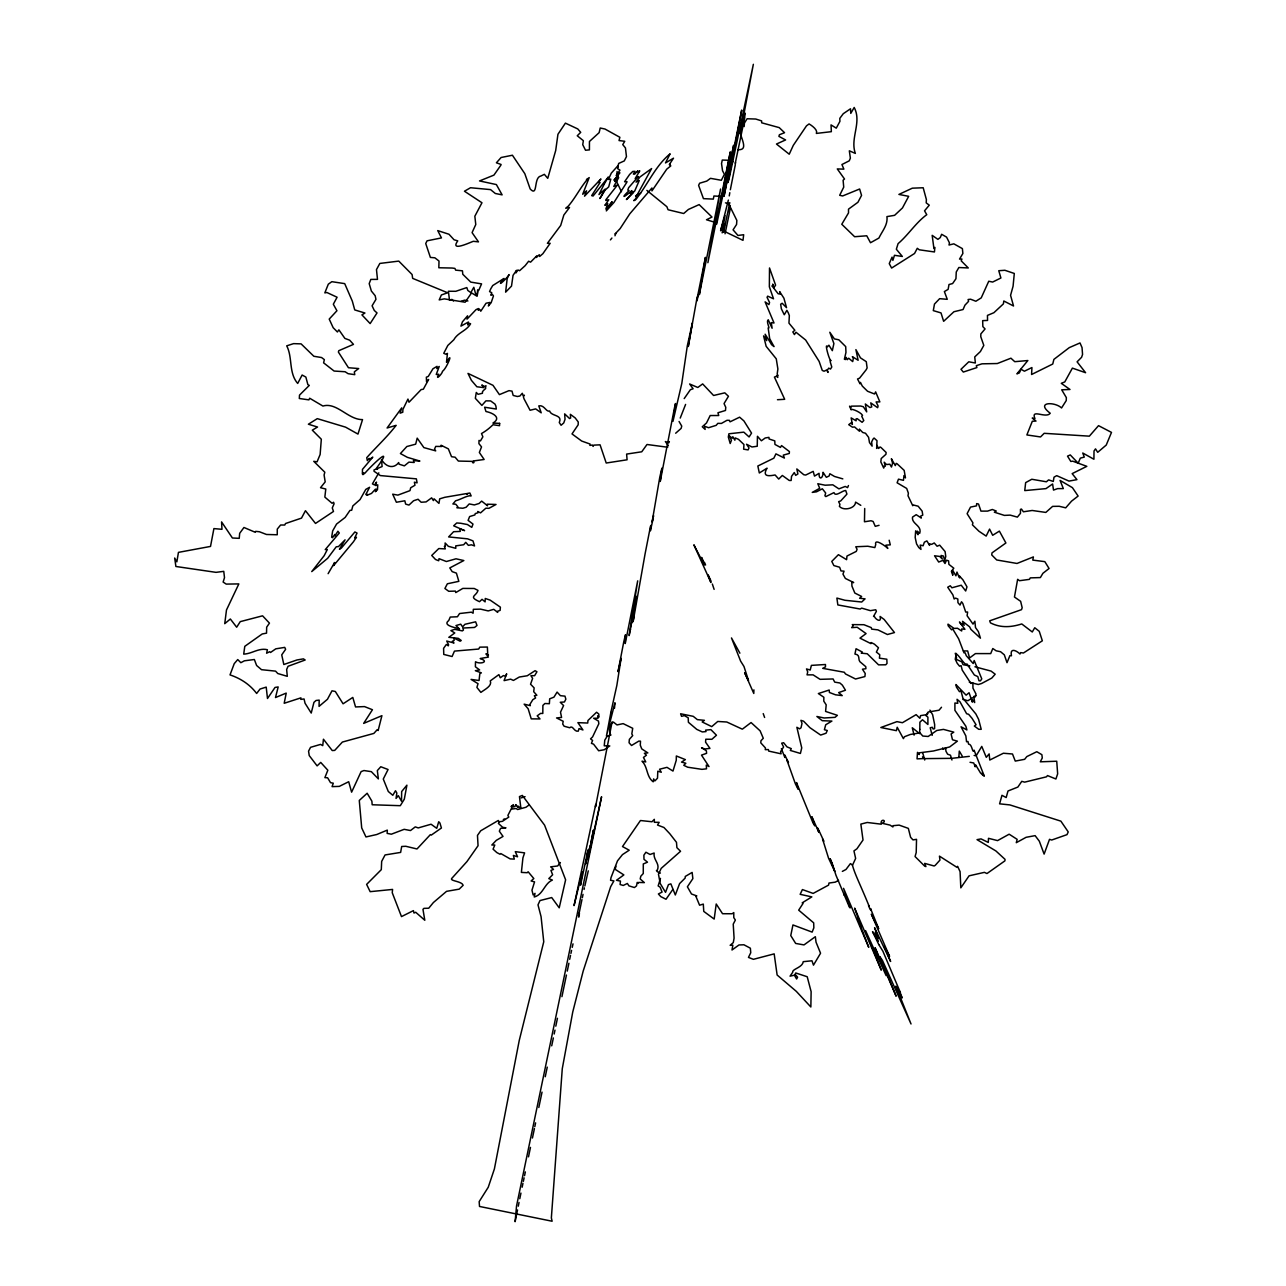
<?xml version="1.0" encoding="UTF-8"?>
<svg xmlns="http://www.w3.org/2000/svg" width="1286" height="1286" viewBox="0 0 1286 1286"><rect width="100%" height="100%" fill="white"/><g stroke="black" fill="none" stroke-linecap="round" stroke-linejoin="round"><path stroke-width="1.5" d="M732.682 161.184L732.634 162.181L732.12 160.348L722.282 160.059L721.526 163.579L722.555 170.813L724.42 174.237L721.333 180.281L710.499 178.336L706.753 181.101L699.632 183.207L698.603 185.377L703.442 198.639L713.312 199.105L713.939 195.986L720.883 196.388L722.25 197.722M919.779 729.307L919.603 733.615L912.272 727.763L914.105 735.142M499.643 423.367L499.531 425.682L493.036 424.734C488.648 428.865 486.269 430.73 481.511 433.559L482.877 436.806L480.466 440.905L479.003 440.439L478.922 443.638L481.543 446.901L479.34 452.479L484.147 459.488L473.441 460.951C475.595 463.458 471.078 463.474 473.071 461.401L458.363 461.063L455.115 457.205L451.547 456.723L448.348 448.862L441.066 445.245L441.741 446.499L435.761 446.403L434.523 449.103L435.697 450.856L423.882 447.608L417.194 438.14L415.683 444.168L406.858 446.515L400.412 453.556L407.405 457.35L419.879 461.047L413.353 460.629L414.205 462.494L408.932 462.124L404.367 465.87L398.998 464.15L398.676 462.574C393.355 469.615 385.398 466.496 381.508 459.488L382.103 466.545L374.049 469.937L374.033 471.271L380.367 475.579L416.375 478.858L417.098 482.861L414.381 482.17L414.96 485.256L410.7 487.748L409.993 490.625L397.888 495.11L392.696 494.194L396.377 502.247L404.833 500.784L405.637 504.112L408.98 505.076L413.578 500.752L418.063 499.257L421.149 502.247L426.084 501.91L431.63 497.843L433.366 500.575L434.057 498.807L438.96 503.405L439.699 498.839L444.811 497.296L465.789 493.711L467.461 494.322L466.625 493.599L469.872 493.02L471.142 495.978C468.458 494.644 460.356 499.74 455.598 500.784L452.897 503.967L455.774 504.241L457.848 506.748L456.868 507.761L462.88 508.243L466.143 507.247L469.229 503.919L474.341 504.932L479.051 503.501L481.671 501.106L487.539 505.784L487.169 504.192L496.026 504.466L488.969 508.308L485.851 508.211L480.562 512.873L477.765 511.506L478.038 512.76L475.209 513.596L474.904 514.93L469.631 516.554L468.104 520.364L472.991 524.077L471.769 527.356L467.413 524.543L460.677 523.257L456.739 522.968L453.669 525.813L464.6 530.62L459.858 528.835L460.275 531.407L453.604 531.713L448.637 536.921L467.606 538.834L472.975 540.876L474.534 545.923L471.432 544.814L468.377 545.36L465.757 542.338L463.699 544.75L455.726 545.875L455.807 548.318L448.332 546.325L445.117 542.981L445.245 546.373L444.377 546.421L445.326 548.897L438.783 548.559L431.726 555.456L435.52 559.49L438.703 560.76L439.024 558.671L446.371 561.516L456.016 558.799L463.828 560.551L449.795 567.93L452.174 571.627L456.401 573.122L458.845 581.336L447.367 583.78L444.908 588.49L448.718 591.287L455.357 591.094L455.774 592.573L462.831 588.409L474.229 588.49L477.99 590.387C476.447 596.27 467.847 596.447 479.501 601.687L482.041 599.324L485.095 601.864L485.256 598.472L490.159 600.128L500.399 607.169L500.125 610.368L497.28 611.38L497.73 612.393L493.76 609.339L488.182 610.914L480.53 609.13L473.344 609.323L473.087 613.245L471.415 612.168L459.568 613.535L457.43 616.766L450.245 617.071L448.75 620.511C441.693 625.735 456.771 627.729 459.52 629.015L455.935 625.559L460.726 624.176L462.59 626.845L464.985 624.273L475.627 621.813L476.993 625.446L474.566 627.439L462.831 628.05L463.442 630.027L462.365 630.896L454.714 629.352L450.904 630.606L454.778 632.953L448.814 637.326L458.282 638.338L461.24 640.492L460.131 641.216L454.038 638.097L454.103 640.508L452.286 641.296L454.006 643.016L446.74 641.039L448.589 644.752L448.316 645.845L446.371 644.447L443.59 648.337L443.766 654.429L452.093 656.519L454.456 651.102L478.697 649.044L479.774 647.147L487.378 647.051L487.683 653.61L485.819 653.963L488.471 655.04L486.912 654.992L488.423 657.082L480.192 658.545C490.079 661.743 480 664.605 475.498 661.76L475.386 666.775L479.614 669.942L475.354 670.697L481.334 672.835L479.823 673.719L479.051 680.503L471.078 679.41L478.038 683.686L476.897 687.415L480.884 692.398C484.227 689.714 492.554 686.001 490.255 680.905L498.888 674.62L500.302 677.77L503.389 675.568L505.607 676.179L506.684 673.816L504.064 680.632L510.622 679.153L513.435 680.439L519.303 677.031L527.26 675.761L535.089 670.681L536.937 671.758L534.606 675.697L530.893 675.648L532.629 678.349L530.555 684.2L534.14 687.881L533.706 691.707L536.873 695.276L534.365 695.726L535.587 697.976L532.838 699.664L529.912 704.358L530.379 705.676L524.141 704.149L528.144 708.731L531.247 718.858L539.991 718.938L537.194 715.836L540.586 713.392L542.805 713.457L542.885 705.419L544.894 703.506L549.363 703.715L549.685 698.828L553.945 697.157L557.095 692.093L560.407 695.678L564.972 696.144L565.856 699.182L564.425 701.995L560.278 702.269L563.59 705.548L560.503 712.171L561.58 717.443L556.565 717.942L563.172 721.269L562.721 724.066L564.104 726.22L569.682 727.747C572.929 724.693 574.022 732.232 578.266 731.139L579.038 728.583L582.944 729.966L577.912 722.652L587.734 723.037L587.959 720.498L596.575 712.251L598.826 714.068L598.874 717.186L597.685 715.788L598.038 718.199L593.65 718.263L598.456 721.06L598.842 723.713L592.605 736.894L590.547 738.871L592.573 740.447L591.447 743.356L593.569 744.16L598.649 750.751L604.211 749.754L609.773 745.944L604.243 745.816L604.79 740.125L607.201 736.219L610.898 735.078L609.741 733.116M735.27 163.242L744.739 117.765L744.915 112.927L740.302 133.246L753.355 64.3L729.66 176.262L727.989 182.516L741.7 110.049L724.034 196.292L733.647 145.254L716.688 224.134L730.303 151.861L707.879 262.698L720.562 189.042L699.327 294.703L705.419 257.345L696.835 299.943C699.471 287.132 696.53 306.389 696.739 299.316L688.267 346.529L692.366 322.979L687.319 345.821L681.789 383.485L672.964 421.358L675.504 403.531L674.411 408.08L660.232 481.462L661.92 468.12L659.814 477.01L652.082 522.052C655.362 507.488 651.954 522.92 653.32 517.904L650.378 530.829L650.796 525.411L650.427 526.585L645.058 554.009L633.146 621.443L634.159 614.644L632.294 622.601L636.586 596.334L629.143 635.605L637.695 580.838L625.237 643.547L625.478 634.737L623.806 641.634L618.019 671.662L621.106 658.384L616.846 685.422L610.85 712.444M958.858 757.165L959.292 751.104L962.217 756.023M919.812 729.291L919.876 722.218L922.464 719.742L927.897 724.468L927.897 717.154L926.065 715.739L927.897 713.473M722.153 232.895L725.015 215.678L720.61 230.757L728.358 200.086M617.521 167.823L618.695 163.435L624.273 160.927L626.459 156.619L625.446 147.938L622.762 144.611L624.755 141.283L619.032 140.56L619.868 137.297L604.967 129.018L600.208 128.021L599.131 132.651L589.454 141.476L589.422 149.883L585.516 150.237L582.735 144.675L583.362 140.688L577.253 135.769L580.709 132.345L577.768 128.938L565.406 123.134L557.947 134.274L555.697 150.51L547.756 178.352L544.348 174.333L540.811 176.069C533.336 177.42 538.191 197.546 530.17 188.946L524.817 173.69L512.423 155.236L501.106 157.503L496.396 162.792L501.09 164.479L500.817 165.267L493.92 175.121L479.533 180.94L496.38 184.573L502.119 194.861L495.303 193.479L490.561 189.605L470.515 187.74L464.455 191.228L481.961 202.754L474.839 216.241L475.772 224.52L472.075 232.621L478.472 241.864L473.328 241.302C469.583 242.62 449.714 252.12 457.752 240.868L454.054 239.775L448.975 234.245L437.754 230.612L441.468 237.91L427.048 240.82L425.73 243.536L430.392 257.425L434.861 257.811L439.008 261.026L438.831 267.761L452.077 268.035L454.939 268.404L455.646 270.14L462.462 270.816L462.783 274.272L470.756 282.1L481.575 283.885L478.73 290.331L477.653 289.784L477.09 296.294L471.56 292.919L465.114 302.226L444.297 298.866L439.217 299.895L441.387 294.96L447.657 292.774L412.661 278.371L412.099 274.545L398.773 261.106L379.836 263.437L376.476 269.594L377.489 279.384L370.818 279.416L369.195 283.627L371.365 291.022L375.174 295.716L375.946 299.349L372.088 305.795L374.29 310.473L377.023 312.932L370.143 323.59L361.929 314.877L364.919 313.012L354.743 309.926L352.316 301.133L344.712 283.627L331.836 281.682L328.316 284.174L324.811 292.903L326.885 292.501L337.093 297.243L333.315 304.235L336.932 310.746L329.216 319.089L333.17 327.705L337.414 331.981L338.893 329.843L344.873 338.395L349.679 340.195L353.473 344.375L338.781 350.692L338.379 352.059L348.458 367.732L358.681 368.552L354.325 371.847L354.759 374.66L348.088 373.679L345.13 371.75L334.103 371.043L323.606 362.845L324.345 359.63L321.58 357.54L313.848 356.27L301.101 343.876L293.578 343.635L286.714 345.838C292.774 357.46 288.482 372.876 297.693 383.437L302.13 375.03L305.859 377.071L307.884 384.659L309.299 385.398L299.509 395.123L299.316 398.499L308.881 399.866L309.685 398.242L322.915 406.054C336.707 401.859 348.217 419.831 362.539 419.606L357.974 434.089L345.596 427.161L317.288 418.641L308.399 424.219L317.529 427.032L312.305 430.167L321.323 439.233L320.134 454.472L317.063 461.835L313.752 461.32L324.828 472.235L324.088 475L325.197 481.88L320.519 487.715L325.792 489.034L324.844 497.103L332.093 503.292L333.588 502.247L334.071 503.839L332.27 507.938L333.492 511.458L315.504 523.434L305.457 510.703L301.503 518.113L285.508 523.531L284.753 525.026L280.605 525.01L277.278 529.093L277.246 534.767L266.491 534.478L259.434 531.761L255.721 531.359L255.335 532.308L243.954 527.485L239.678 533.32L239.228 538.336L232.412 537.998L221.578 521.907L221.98 529.302L213.91 528.594L210.518 546.421L178.449 552.369L176.857 561.853L174.671 558.028L175.893 566.483L216.016 572.35L223.764 571.354L224.503 577.687L223.121 582.06L226.223 584.101L238.842 583.908L226.481 609.982L224.745 623.678L230.355 619L236.672 627.214L240.257 621.636L262.569 615.817L269.449 623.131L266.668 627.166L266.54 633.146L262.231 633.966L244.79 646.328L243.713 654.124C252.056 653.802 258.84 647.597 267.392 649.735L266.62 653.208L269.706 651.729L270.542 652.468L275.783 648.835L284.72 647.388L285.637 649.301L281.73 654.863L283.82 664.508L296.937 659.975L303.432 658.866L305.152 660.007L288.064 666.277L286.649 669.476L287.292 676.323L277.792 673.526L275.558 671.131L261.508 669.684L256.621 665.489L254.355 659.509L244.404 660.811L240.852 662.692L237.733 659.573L234.245 663.64L230.017 674.893C240.659 678.494 249.805 684.393 256.653 693.459L260.045 689.039L266.202 687.11L267.488 698.491L275.027 687.447L278.178 686.933L275.493 697.542L286.231 693.09L284.19 703.281L300.94 697.848L300.795 699.375L304.059 698.973L305.055 703.249L311.228 713.055L313.945 702.349L316.034 700.484L319.185 700.114L319.057 706.368L327.464 699.262L331.997 690.807L335.325 691.482L343.073 703.796L352.798 697.43L355.547 706.946L364.501 706.593L372.442 709.727L363.665 723.391L381.91 715.675L378.132 730.544L377.2 729.692L373.856 733.422L342.381 742.054L334.714 750.397L332.254 750.558L323.445 739.225L322.738 745.639L320.568 744.401L310.553 747.327L308.56 751.153L309.235 755.573L317.112 765.877L320.728 762.421L327.834 770.234L324.876 777.628L327.608 777.789L330.534 782.66L333.283 783.206L332.061 786.63L339.295 786.389L348.699 781.727L351.608 792.16L361.125 771.6L363.97 770.539L371.365 771.664L378.373 778.914L377.328 770.587L380.785 766.745L388.067 769.51L383.276 779.043L388.292 791.485L392.809 795.295L395.509 790.713L396.844 793.06L396.04 798.429L398.322 795.648L401.505 801.21L401.666 791.549L406.906 785.167L404.318 799.153L400.3 805.695L372.184 804.763L371.879 801.162L367.153 793.253L359.276 800.455L361.704 827.927L365.963 836.945L376.75 834.518L387.311 830.113L387.15 833.392L391.346 834.196L404.174 829.325L410.507 830.547L415.282 826.882L418.223 827.927L431.067 824.23L436.742 828.329L438.719 821.722L439.925 823.024L441.42 828.007L431.26 835.112L430.36 834.646L417.002 848.969L405.797 846.284L401.682 846.493L400.637 852.409L385.061 854.949L381.669 861.379L381.299 869.657L366.623 884.398L370.159 891.664L392.584 889.43L392.246 892.741L401.489 916.596L413.417 910.633L413.979 913.028L415.732 912.272L424.798 920.262L422.965 909.347L423.93 908.366L428.72 908.221L433.398 902.531L446.547 891.343L459.198 889.14L463.153 885.282C461.995 881.199 449.971 881.071 451.563 878.627L466.947 861.588L478.054 845.722L477.476 835.418L480.707 830.788L498.309 820.468L499.016 821.77L502.408 821.336L508.806 817.076L507.874 815.437L512.6 806.242L511.008 806.627L513.355 804.618L513.677 807.061L516.2 805.486L515.686 804.682L518.178 807.463L518.081 806.129L520.878 808.203L519.464 796.581L522.341 795.423L544.573 825.146L565.615 879.817L559.217 907.82L551.71 897.564L539.975 900.57L537.998 904.862L541.068 916.629L543.753 941.77L519.239 1040.487L494.387 1168.958L488.246 1187.251L479.164 1201.638L479.517 1206.461L552.128 1221.234L551.356 1217.89L562.271 1068.73L572.736 1012.05L583.169 971.123L610.673 886.665L613.888 880.926L610.545 880.251L610.995 877.679L617.505 860.848L622.456 854.627L629.208 850.207L622.504 846.558L640.444 820.516L651.986 821.754L654.317 819.343L654.349 822.301L659.171 822.333L657.532 825.049L663.946 827.493L669.797 833.73L676.484 842.33L676.902 847.683L680.551 851.284L661.197 868.372L658.464 874.207L660.232 883.514L665.537 892.339L668.431 884.639L670.858 883.852L675.311 894.976L679.603 883.595L685.165 878.065L685.245 876.457L692.141 872.422L692.865 878.627L687.399 886.793L691.498 893.995L696.803 895.924L695.887 896.326L699.584 905.215L703.297 904.09L703.764 911.404L714.18 919.072L716.222 903.994L722.539 913.719L732.168 913.751L733.776 912.594L733.776 917.593L735.367 920.053L733.229 924.136L734.081 938.121L733.293 942.59L730.159 945.306L732.843 945.21L732.007 950L738.968 944.969L743.919 944.776L750.365 948.2L750.751 952.733L748.468 957.411L753.403 959.324L774.172 953.874L777.13 975.013L796.291 991.345L810.855 1006.986L811.128 991.651L807.206 976.733L795.729 972.972L795.118 974.306L797.577 977.167L796.629 979.032L794.378 975.19L790.054 976.154L792.69 972.312C791.79 969.065 802.593 967.602 803.252 961.671L811.98 960.787L813.475 965.143L820.564 953.231L816.031 942.156L815.356 936.69L804.007 944.905L795.664 943.442L790.761 935.565L792.948 924.939L812.141 932.109L813.845 927.817L813.684 922.85L798.686 910.15L803.059 903.431L802.175 902.868L811.82 896.889L800.149 894.333L802.416 889.574L813.138 893.416L828.586 885.106L828.972 883.048L835.289 882.148L838.552 880.347M477.813 291.118L477.363 295.105L475.724 294.221L473.811 287.308L470.805 292.597L467.799 290.427L466.818 287.582L455.807 291.295L448.364 291.263L449.537 300.297L451.884 299.413L453.476 301.037M735.142 165.572L735.544 162.422M609.725 733.1L610.143 724.822L613.438 722.089L617.007 724.934L623.147 723.632L632.712 728.294L631.828 733.904L632.696 735.592L629.352 739.386L629.063 742.761L631.539 745.494L638.804 741.106L640.508 741.186L640.283 745.157L641.746 748.886L647.839 752.889L644.366 753.274L646.44 755.22L643.466 757.422L645.749 761.939L642.003 761.216C647.951 766.874 646.231 776.76 653.224 781.824L653.642 778.898L654.847 780.956L657.5 778.207L657.805 771.182L661.277 772.243L659.557 769.237L666.984 767.34L672.98 771.07L676.259 760.267L676.34 755.975L685.358 759.608L681.548 762.116L685.856 763.241L683.766 765.315L687.705 767.212L701.963 769.35L706.544 768.819L706.271 765.106L709.02 766.569L701.497 755.123L706.593 753.323L706.368 750.767L701.577 747.761L704.76 748.999L709.952 748.388L705.564 742.167L705.789 739.225L711.881 739.289L716.463 735.238L710.885 729.628L705.612 730.143L706.014 731.589L702.301 731.927L696.787 729.387L688.396 722.282L688.203 717.765L684.345 715.595L681.532 716.334L680.599 713.762L693.234 716.334L697.35 719.63L704.406 720.337L702.172 721.96L711.737 726.622L717.749 721.462L726.783 722.009L742.327 729.178L751.072 722.555L760.122 730.85L763.289 738.293L760.942 740.768L760.798 742.874L765.491 748.002L765.234 749.658L768.385 749.561L768.706 751.088L781.116 753.821L780.602 751.651L783.608 746.973L781.679 743.179L783.64 742.729L786.984 746.877L791.308 748.645L790.295 750.429L800.406 753.451L801.741 747.889L796.87 727.281L799.57 728.84L801.033 727.796L801.998 723.407L800.921 720.337L803.605 721.205L809.923 727.683L820.661 735.078L826.062 733.229L827.284 730.496L824.406 729.709L825.725 724.757L831.897 721.076L822.252 720.69L816.883 716.479L824.133 717.99L835.032 717.347L837.395 715.337L825.596 711.431L826.191 704.824L823.796 701.175L823.86 697.253L818.378 693.556L829.197 690.035L829.422 692.479L835.53 694.81L842.234 695.613L838.617 692.607L845.465 690.228L842.362 685.149L839.887 682.995L834.71 682.127L833.087 678.96L820.05 679.33L813.106 674.861L807.045 674.861L807.721 671.903L806.515 668.929L810.196 670.038L811.402 665.376L825.467 664.508L825.467 666.904L822.702 668.35L844.307 672.256L845.481 673.944L855.544 679.008L864.899 676.565L865.237 673.526L862.44 669.202L865.912 668.704L865.783 666.678L859.884 661.679C857.794 659.059 860.527 654.703 854.933 654.06L856.058 648.739L862.359 652.066L861.234 653.127L867.262 653.77L878.579 664.862L885.749 664.798L887.018 663.415L886.826 659.22L879.415 658.175L879.769 654.751L876.377 652.082L878.467 647.758L874.416 644.157L871.217 642.55L870.927 643.627L859.964 638.145L866.073 633.58L857.183 627.263L851.653 627.648L853.165 625.832L852.297 624.61L863.919 624.707L871.297 627.632L871.651 629.127L877.904 629.867L887.436 634.512L894.477 632.567L884.157 619.466L880.074 616.444C881.907 623.115 875.862 619.836 874.464 616.637L873.548 616.412L876.409 611.316L875.734 609.773L870.381 610.657L861.668 608.117L860.189 609.034L837.845 604.934L836.881 598.07L844.95 600.273L861.7 602.025L865.06 598.858L859.627 598.263L861.636 596.463L854.836 593.055L851.927 586.095L851.83 582.558L853.679 582.542L845.368 578.443L842.957 574.119L844.05 571.145L840.996 570.936L839.629 567.239L833.858 565.567L831.785 561.403L838.408 554.684L846.606 559.683L846.96 556.05L856.267 551.405L857.071 549.315L855.785 546.759L867.777 546.245L874.85 547.579L875.718 544.637C873.901 537.5 886.488 546.807 887.822 548.447L885.893 545.151L890.282 544.862L889.173 540.233M956.254 653.449L955.321 658.914L961.815 661.84L963.037 664.701L969.821 665.891M578.796 917.191L579.439 913.462M610.866 712.428L606.413 736.122L614.965 702.767L614.483 708.297M729.258 195.89L729.805 192.691M723.15 232.187L724.693 223.7L722.684 230.596M730.352 189.733L734.965 166.457M722.459 193.961L722.475 193.768M590.692 844.211L593.409 830.145L587.911 859.096L601.575 796.757L516.538 1205.995L515.107 1221.7L517.535 1209.933M518.274 1206.188L519.03 1202.458M729.789 202.609L723.584 232.219M519.785 1198.713L520.943 1193.087M730.207 205.889L728.921 211.627L729.918 206.483M522.148 1187.219L522.952 1183.313M725.047 233.795L730.416 208.123M581.963 899.557L578.523 916.098L579.311 912.915M551.71 1045.823L553.35 1037.963M554.17 1034.024L554.989 1030.102M555.809 1026.164L557.433 1018.303M561.934 996.666L566.435 975.045M567.255 971.107L568.894 963.246M569.698 959.308L570.518 955.385M584.407 887.854L584.085 889.43M524.559 1175.677L525.347 1171.916M528.498 1156.837L530.475 1147.417M532.436 1138.014L534.413 1128.594M534.799 1126.697L535.603 1122.855M538.818 1107.487L542.033 1092.119M545.248 1076.752L547.257 1067.139M680.23 418.079L685.599 404.415M582.349 897.724L583.04 894.397M523.354 1181.368L524.093 1177.847M630.253 630.14L630.462 629.159L630.124 630.735M612.12 721.8L595.547 806.74L595.74 804.377L574.054 905.601L582.301 871.731L580.549 885.154L588.007 850.175L587.107 855.737L588.65 849.371L585.564 864.015L590.306 845.223M570.936 953.408L571.579 950.402M572.238 947.38L573.009 943.844M584.841 885.974L588.281 870.847M378.823 472.862L372.426 483.874L374.596 484.999L376.493 482.121L375.689 485.561L377.762 484.806L377.457 489.757L375.367 491.702L376.605 489.323L375.464 489.146L371.525 493.406L366.944 495.335L367.298 494.338L365.819 494.547L369.596 487.281L365.771 489.419L360.08 499.547L352.814 505.961L351.673 510.253L349.985 510.365L345.146 517.438L336.562 524.061L332.672 530.893L331.659 537.21L332.527 537.693L334.794 534.462L334.907 535.924L337.896 531.247L339.279 533.031L325.245 549.604L327.335 549.524L324.152 555.713L311.742 571.595L327.673 558.285L336.225 546.807L338.523 546.534L345.066 539.831L339.44 549.251L341.353 548.077L354.888 531.954L357.058 533.079L354.647 537.95L356.447 537.291L353.361 541.872L333.604 565.615L334.617 562.496L328.107 573.685M615.978 866.234L615.142 869.32L623.855 874.914L616.492 880.283L620.463 881.087L620.093 884.527L623.276 885.459L627.359 883.45L628.95 885.877L634.432 887.549L636.506 885.893L637.245 882.389L638.21 883.418L638.644 882.437L644.366 882.614L640.187 878.949L640.814 876.2L643.273 873.515L643.289 863.951L647.501 862.183L643.997 859.321L643.884 855.19L645.91 852.232L650.057 854.483L654.156 853.02C653.015 859.916 660.232 863.469 657.323 870.075L656.423 870.59L657.355 871.715L660.377 873.098M617.071 171.536L616.637 181.696L621.476 191.727M732.811 150.832L732.731 154.658L730.882 156.201M712.331 584.021L714.116 589.374M848.455 485.529L847.57 487.619L845.223 486.446L838.906 488.873L832.814 484.822L825.146 485.208L817.816 483.729L819.729 488.31L812.254 492.393L816.562 491.799L822.349 488.793L825.676 492.988L824.921 495.785L825.853 496.573L833.955 492.618C835.337 497.393 842.378 490.384 845.706 490.513L846.944 494.113L840.69 500.961L838.633 501.653L839.935 504.353L839.42 506.379C843.487 511.153 855.415 508.597 855.592 502.119L860.8 505.35M604.195 184.155L598.971 194.556L605.127 189.106L599.903 198.51L605.031 190.167L608.696 186.872L610.786 179.108L608.423 179.445L611.3 173.144L618.003 165.637L617.666 168.643L619.965 170.154L616.171 175.539L619.868 172.742L613.985 180.249L618.164 176.069L614.756 181.455L618.695 177.629L613.776 186.438L617.489 184.943L606.124 199.459L605.786 200.503L608.776 199.764L604.87 205.342L607.748 203.526L605.835 209.088L612.136 201.693L606.301 210.904L613.904 202.545L626.587 182.644L627.054 181.68L624.594 181.728L629.642 174.43L632.76 171.456L635.027 171.359L633.355 174.044L634.721 174.108L637.824 170.781L637.422 171.761C639.576 170.877 637.567 173.514 639.753 170.797L635.188 178.561L638.354 176.536L628.645 187.692L627.793 190.087L629.111 190.633C621.074 198.124 622.729 198.623 631.828 190.617L630.317 193.591L632.937 191.485L631.571 193.173L632.985 192.707L626.411 199.555L634.754 190.923L639.255 180.554L636.072 182.098L639.946 176.97L651.616 168.562L635.991 197.015L636.457 197.931L633.805 200.664L635.541 199.796C647.758 184.766 654.992 166.296 670.119 153.79L665.489 162.936L673.51 158.178L669.363 164.479L670.119 163.965L669.556 164.865L670.81 165.894L666.775 169.125L651.938 190.891L651.922 187.997L629.786 213.83L620.157 228.57L615.013 234.02L615.801 233.409L614.981 235.788M660.474 878.386L658.159 885.909L660.12 887.195L662.081 892.082L658.384 893.963L660.779 896.615L666.019 899.252L672.851 889.446M499.434 821.786L498.405 823.426L502.681 827.316L505.961 827.846L500.559 828.377L499.322 831.206L503.019 836.414L496.3 840.353L491.831 845.015L494.805 845.015L493.068 849.162L496.846 852.586L500.061 854.258L500.817 853.566L510.124 858.887L514.336 859.112L513.355 855.431L517.551 856.781L515.284 851.637L524.592 852.875L522.92 857.891L521.377 872.406L527.244 872.712L528.128 871.779L533.819 878.547L531.086 880.974L534.558 881.875L531.97 890.185L533.16 895.008L535.04 893.368L534.22 897.001C543.206 894.67 544.283 883.498 552.369 880.074L548.8 878.611L552.626 874.785L550.938 870.397L553.527 869.449L550.665 866.844L557.61 865.976L560.391 862.568M610.432 239.887L611.895 238.039M604.179 184.139L608.358 177.034L593.071 196.035L591.673 195.633L600.112 182.419L598.311 182.483L600.916 178.963L584.535 196.195L586.577 190.794L582.703 194.25L589.197 177.597L586.448 179.654L587.413 179.349C580.291 187.676 575.34 197.948 568.251 206.162L565.711 208.219L569.521 207.496L563.847 215.019L560.696 225.436L547.402 243.311L550.151 243.295L542.869 253.696L539.622 256.493L539.316 254.708L536.31 257.489L536.76 255.882L530.571 262.151L528.642 261.235L525.138 265.688L519.592 270.703L517.953 269.996L515.943 272.921L516.522 270.301L513.05 275.333L511.506 286.103L505.623 292.163L507.182 278.564L509.047 274.561C507.729 277.921 494.178 290.025 504.032 278.451L492.715 285.556L490.77 288.803L489.564 291.584L491.734 292.694L490.85 295.25L492.361 294.43L493.454 295.941L491.172 302.676L488.358 305.988L489.853 302.451L486.044 303.239L480.755 311.244L480.128 309.781L478.151 310.087L479.164 308.881L478.376 308.56L476.029 309.637L467.011 319.153L467.59 315.809L462.446 321.821L460.935 326.114L468.442 322.047L467.782 324.972L468.956 323.268L470.596 323.783C466.448 331.049 457.816 332.431 453.813 339.793L447.817 345.452L443.75 353.312L446.178 354.325L447.432 353.393L446.499 362.33C454.135 349.165 446.965 368.294 442.448 371.332C442.657 373.358 434.507 381.846 438.783 374.258L436.243 374.499L439.217 366.478L436.822 368.552L437.031 366.365L432.964 368.76L428.286 376.412L426.357 377.184L426.534 381.685L428.64 379.466L423.335 389.224L421.181 389.562L408.996 402.245L407.951 399.078L402.904 409.43L402.775 412.243L400.139 413.144L401.746 407.855L387.086 427.997L396.12 425.345C387.44 436.629 377.136 446.129 366.735 457.655L367.346 460.677L369.114 458.363L369.821 459.182L372.795 457.141L362.475 469.358L362.379 474.004L363.665 472.718L362.941 474.663L365.16 472.943C369.195 467.943 396.361 441.05 376.38 468.345L377.521 469.326M941.513 707.252L939.021 710.226L928.154 712.026L926.37 714.694L920.551 715.627L919.892 718.295L916.13 714.646L902.434 722.716L896.953 721.639L880.846 727.506L896.406 730.673L897.21 727.265L903.399 738.662L904.396 736.765L910.263 734.483L919.972 732.875L922.785 736.042L928.187 736.476L936.738 730.496L943.474 729.387L953.778 732.152L951.093 733.952L952.492 739.771L957.379 741.154L949.647 746.957L933.427 750.992L919.297 752.824L919.217 754.512L917.497 752.374L917.047 758.869L923.38 758.595L922.544 756.875L924.988 758.611L951.801 758.338L969.306 756.361M529.221 804.827L526.022 807.238L517.599 809.537L516.2 808.508L511.764 809.087M667.723 447.239L647.003 444.49L641.746 451.788L626.62 454.087L627.086 459.793L606.22 463.024L600.064 444.827L593.762 445.133L593.103 446.387L592.396 445.052L589.872 445.39L590.097 444.056L581.69 441.05L572.013 433.929L578.17 424.798L578.25 421.985L575.18 417.918L570.357 414.333L570.63 418.014L569.553 418.545L564.65 413.867L565.036 419.3L563.75 422.933L561.082 425.264L559.265 422.515C562.898 414.397 551.292 416.568 549.62 411.038C546.18 412.42 544.283 404.495 538.786 405.878L541.213 412.822L535.667 408.9L530.057 410.25L523.997 398.756L523.37 396.699L524.383 395.236L523 395.477L522.325 393.259L519.865 396.04L517.326 396.49L513.162 395.429L512.021 391.137L508.999 390.639L499.418 394.625L492.988 385.318L467.991 373.406L471.399 380.334L476.881 386.764L483.745 387.616L481.88 384.948L483.938 386.507L485.979 385.768L485.497 387.681C487.121 388.79 481.414 390.397 482.427 393.259L478.07 394.304L476.286 392.455L475.338 398.339L481.88 405.411L485.915 400.862L490.609 400.911L494.981 404.093L495.914 406.151L496.3 409.044L484.613 407.228L485.963 411.52C493.02 412.902 501.845 417.837 492.924 423.078L499.611 423.367M669.379 441.548L668.881 442.754L665.36 441.564L668.399 445.744M675.664 433.221L681.114 428.415L681.741 426.1L679.056 421.486M976.042 695.71L967.908 700.709L962.86 699.391M635.541 195.922L640.701 193.125M842.346 871.394L845.979 869.481L850.4 863.629L852.602 865.012L855.64 858.421L853.952 850.914L856.926 848.792L863.019 839.999L860.848 824.101L867.23 822.477L881.312 824.181C879.688 818.121 887.935 820.163 882.373 823.345L890.008 825.098L892.902 826.962L893.079 825.692L899.123 825.114L908.334 828.377L910.601 837.299L912.964 839.887L916.532 839.34L916.211 852.586L915.053 856.54L924.714 866.153L925.904 866.587L924.682 863.388L934.134 865.976L935.26 865.317L939.953 860.093L939.455 856.138L956.945 867.343L957.572 866.298L960.079 871.619L960.819 887.854L969.065 875.83L984.417 872.358L986.973 873.548L1004.913 860.848L1005.041 859.353L995.911 850.962L977.038 839.645L981.041 838.906L988.291 842.426L988.484 838.311L997.566 840.61L1009.156 834.196L1017.146 839.34L1016.294 842.684L1026.115 837.299L1035.117 835.643L1039.329 841.205L1044.119 854.097L1049.521 839.324L1051.691 840.031L1066.994 834.646L1068.232 831.913L1060.87 821.143L1009.928 804.923L999.592 803.83L1001.971 795.311L1006.182 797.545L1007.999 790.986L1017.869 787.064L1021.775 781.341L1024.653 782.145L1046.499 776.824L1047.495 775.571L1055.902 778.995L1057.655 773.85L1056.738 761.232L1040.294 761.81L1042.271 757.984L1041.885 754.689L1036.805 751.715L1026.823 756.586L1024.637 759.319L1015.265 761.087L1012.5 753.998L1003.385 753.242L989.77 760.042L989.143 753.901L986.282 757.341L981.765 746.41L976.251 755.638L974.129 755.461M503.324 819.455L504.755 818.925M521.071 797.899L525.074 796.661M879.061 525.315L875.252 526.328L873.114 521.457L871.024 520.766L864.465 521.778L864.706 508.484M461.144 301.213L464.696 300.152L467.911 301.004M737.875 149.658C752.342 150.816 734.354 130.449 740.591 122.717L744.16 126.542L744.433 123.07L747.086 118.762L755.75 119.035L761.617 120.9L761.698 122.813L779.236 127.619L784.556 132.699L779.38 134.757L778.914 136.38L785.585 139.949L776.471 144.032L789.234 154.207L793.301 145.35L806.499 125.835L809.071 123.938C812.254 125.787 818.105 130.111 816.369 133.422L831.351 131.67L831.045 124.919L836.27 128.15L839.919 121.382L839.806 118.36L843.262 113.715L850.512 108.78L850.785 113.377L854.193 107.477C862.102 122.411 849.837 138.277 855.351 153.404L849.323 150.8L850.367 158.146L849.258 160.814L841.928 164.528L843.873 169.141L837.299 168.932L844.516 179.011L843.102 180.217L843.729 187.129L839.678 195.295L842.652 195.954L859.627 189.01L861.556 195.392L857.939 202.272L848.503 209.152L848.519 212.897L841.783 224.262L854.611 236.72L866.748 235.788L870.509 242.732L878.901 238.055C882.26 230.933 888.015 224.954 886.938 216.611L894.606 215.325L902.467 207.946L908.672 196.324L898.914 194.427L912.321 188.174L923.187 187.756L926.386 199.539L926.209 202.883L929.264 205.165L924.554 210.824L926.756 214.698C915.889 222.623 908.479 234.759 898.078 243.649L896.342 249.243L902.338 256.461L894.461 255.303L892.886 260.399L892.05 257.136L889.253 263.614L891.616 268.051L914.539 253.487L917.288 248.294L919.297 249.805L934.456 251.96L934.842 247.394L933.925 248.519L932.173 235.354L937.896 239.357L940.275 237.572L941.625 234.293L946.56 237.106L949.454 242.861L949.004 245.031L953.842 243.842L962.394 248.616L962.876 253.487L959.517 259.113L961.912 259L961.237 260.865L968.278 267.954L958.858 267.52L956.254 272.005L955.948 278.74L952.605 283.563L949.004 284.511L948.12 289.366L944.374 291.568L947.268 299.316L939.632 298.673L934.472 304.075L933.298 310.617L941.014 312.916L943.635 321.307L953.923 311.742L963.053 309.54L964.95 305.168L968.567 301.358L968.101 299.509L970.592 299.22L975.865 301.245L981.234 297.87L988.741 281.248L992.647 282.052L1000.91 277.985L998.772 270.719L1004.848 270.269L1014.3 273.468L1013.079 286.199L1010.571 295.33L1013.529 305.988L1003.803 300.988L1003.402 303.866L993.885 312.707L987.455 315.408L987.552 320.439L982.665 320.632L982.858 326.628L985.06 328.943L980.848 333.91L980.784 336.739L983.806 345.387L980.398 351.544L974.74 356.913L975.367 363.006L968.776 361.8L960.996 369.291L963.31 372.056L976.894 367.571L976.299 365.69L981.974 363.825L997.309 363.536L1010.925 358.199L1014.767 361.688L1027.852 360.53L1016.904 373.872L1019.332 372.94L1021.004 369.275L1024.412 371.204L1031.935 367.539L1031.581 374.499L1052.752 364.018L1053.893 359.389L1069.261 347.638L1079.999 342.944L1082.04 347.59L1082.555 354.438L1081.59 357.299L1077.089 361.832L1085.593 372.715L1072.395 368.118L1064.776 381.926L1061.272 383.324L1069.984 389.481L1061.706 389.803L1066.351 397.615L1066.239 400.589L1061.545 407.967C1054.841 401.505 1034.957 401.714 1050.228 413.24C1046.048 419.011 1030.375 408.192 1034.973 418.625L1032.24 418.079L1036.002 421.069L1032.32 421.261L1026.871 434.941L1040.535 436.951L1044.184 433.318L1089.355 436.163L1098.533 425.65L1111.49 432.401L1106.249 445.052L1097.697 452.318L1095.511 448.862L1094.016 451.016L1093.92 459.247L1082.764 453.026L1084.275 457.093L1080.288 458.17L1078.198 463.217L1070.273 454.939L1067.525 456.144L1070.836 461.465L1072.669 461.16L1086.815 466.336L1072.154 473.634L1076.945 479.646L1068.987 481.093L1056.722 475.659L1054.022 477.17L1053.282 481.446L1048.604 479.887L1046.386 481.784L1031.79 479.26L1025.649 482.62L1024.749 490.593L1045.984 488.616L1052.607 483.986L1053.507 490.079L1057.622 488.616L1063.329 488.6L1060.082 480.417L1072.411 487.651L1078.118 496.058L1071.543 501.154L1065.708 507.841L1059.198 506.282L1052.607 506.379L1045.823 512.423L1032.176 510.478L1023.415 511.78L1021.422 509.047L1020.473 509.385L1020.457 513.339L1017.387 517.117L1010.185 515.123L1004.382 515.397L994.367 512.198L996.248 511.04L992.326 509.481L987.584 511.105L980.945 511.121L978.533 504.032L976.637 503.614L976.524 505.848L970.528 507.102L967.104 513.677L972.939 522.872L972.393 524.817L978.935 531.231L986.169 536.085L989.577 529.109L992.679 535.281L999.383 531.118L1005.893 542.981L992.004 552.884L991.731 554.941L996.714 559.973L1017.001 563.461L1033.414 556.902L1032.787 560.101L1044.827 561.644L1049.071 568.492L1042.898 573.315L1040.374 577.575L1030.263 577.88L1029.459 579.359L1019.46 580.709L1017.644 579.295L1014.461 597.009L1020.634 601.334L1022.177 607.731L1021.518 609.66L989.69 620.833L990.461 622.858C1000.428 628.034 1011.037 627.375 1021.759 623.951L1032.272 631.973L1034.748 627.745L1039.265 631.33L1042.351 640.798L1023.431 652.999L1020.65 652.613L1019.975 654.011C1016.438 650.459 1009.655 647.356 1011.471 655.78L1009.896 655.619L1007.018 662.676L1004.318 654.831L1000.588 651.729L996.152 650.812L992.808 648.53L990.702 653.593L975.447 653.593L969.564 657.982L967.667 650.957L963.391 650.957M777.467 399.721L784.685 399.303L774.413 377.087L776.696 376.155L777.757 377.473L777.082 375.785L778.143 375.673L777.162 374.162L777.885 368.986L776.262 358.826L766.151 346.32L763.579 335.903L766.697 340.613L765.138 334.215L771.552 344.487M842.828 478.874L834.518 476.463L829.856 473.746L829.1 475.997L826.335 477.315L823.04 472.284C823.345 478.247 818.7 480.884 819.069 473.312L814.488 476.109L813.202 471.367L805.711 475.048L803.83 474.759L796.822 468.956L797.883 473.971L795.664 475.37L794.282 472.541L791.533 476.367L791.131 480.498L789.234 480.45L782.338 475.466L778.721 479.051L775.104 474.968C768.948 476.125 761.842 477.042 767.051 468.168L759.319 472.991L757.84 466.014L773.85 458.186L775.924 453.862L784.396 458.057L783.287 455.115L789.266 453.46L789.427 451.595L781.55 445.583L780.457 447.415L774.944 444.426L774.783 440.873L769.092 438.976L768.948 437.353L765.218 437.979L761.392 440.776L757.454 436.292L757.245 446.258L751.972 446.981L746.539 444.233L749.015 447.914L748.098 449.891L743.646 449.184L743.951 444.538L738.469 439.314L735.222 437.931L734.869 440.182L732.811 436.742L732.264 438.172L729.323 435.906L731.461 440.262L730.207 443.525L728.326 437.031L728.905 433.784L743.806 432.144L749.095 436.951L751.538 433.125L743.919 420.924L739.611 417.178L730.046 421.824L729.371 420.345L726.992 420.297L721.414 423.432L717.829 423.351L716.189 425.345L708.554 427.708L704.648 426.293L705.13 429.411L702.269 426.775L706.512 422.965L710.177 415.539L718.745 415.523L717.942 412.774L725.481 410.475L725.77 407.34L724.05 403.579L728.455 396.281L724.79 392.841L713.585 395.493L702.654 383.919L697.8 387.488L689.634 383.984L693.106 388.774L690.373 389.706L684.2 398.596M725.449 202.867L728.39 203.268L736.846 220.42L736.573 224.471L733.068 229.84L737.955 235.451L743.678 234.727L742.986 240.337L721.703 230.098M970.03 762.293L973.743 762.968L975.206 766.794L975.624 764.865L980.462 772.886L983.195 775.522L982.199 772.918L984.304 776.197L974.081 750.172C972.441 754.609 972.296 743.758 968.583 744.16L967.956 741.508L966.542 741.749L965.85 735.913L961.06 726.783L966.895 729.934L965.866 726.269L954.919 710.354L954.903 703.024L957.797 703.297L957.041 699.295L959.967 701.77L966.638 713.73L968.615 714.293L972.039 718.311L976.058 724.757L974.338 726.043L978.726 729.291L981.218 729.307L978.598 719.324L975.865 713.971L962.925 698.202L960.947 690.855L959.469 691.675L956.414 687.078L955.932 684.522L966.107 695.163L969.065 692.736L972.345 702.172L972.698 699.793L974.675 702.574L973.856 696.353L975.19 696.916L975.994 694.038L972.955 688.155L972.875 682.962L970.898 683.413L962.217 670.102L961.092 665.65L959.549 666.18L957.17 663.238L955.418 659.557L956.607 658.094L955.273 653.288C959.452 654.783 964.548 666.18 966.959 663.962L974.37 675.005L977.794 676.597L978.984 680.76L980.43 680.889L981.781 678.879L974.193 660.49L973.197 663.528L966.284 655.715L965.159 652.854L964.034 652.854L958.649 638.804L952.765 629.015L951.608 629.818L948.152 625.768L948.039 624.144L954.035 628.42L957.475 628.259L961.703 630.992L961.751 628.934L964.918 629.32L959.452 621.99L961.398 624.514L961.719 623.356L964.211 625.269L962.555 621.331L969.612 626.829L970.93 629.417L980.446 638.178L978.389 631.619L975.495 627.552L974.884 621.218L973.02 624.096L967.088 615.721L967.619 612.04L965.706 612.04L962.796 603.439L961.526 601.768L959.999 605.095L957.925 602.636L957.829 599.019L955.546 598.103L954.148 599.003L952.894 594.888L947.718 587.22L950.274 585.789L951.913 587.782L961.237 585.226L965.673 590.981L966.992 586.882L962.941 579.841L959.388 575.903L959.71 577.912L958.874 576.723L956.977 572.061L955.932 575.823L952.605 570.148L952.749 575.003M716.575 222.832L706.496 219.761L711.978 217.045L699.15 204.603L688.412 209.441L683.702 213.508L668.061 209.747L666.871 206.708L646.874 190.376M974.917 666.791L991.04 671.083L995.187 674.185L991.795 678.06L981.539 683.525L978.276 684.506L969.322 682.223M952.717 574.987L951.383 571.289L953.794 568.203L948.891 564.361L948.586 560.873L946.496 560.214L945.017 563.557L942.943 560.342L938.7 562.046L934.552 555.777L939.696 556.436L942.22 558.912L941.03 555.456L943.522 556.082L944.68 560.792L945.757 556.436L945.097 551.549L939.664 545.151L937.108 546.245L934.231 542.965L931.659 544.364L929.424 543.801L929.601 545.393L926.885 540.908L924.393 542.162L923.091 545.762L920.197 545.071L920.969 549.411L918.815 547.563L916.564 543.914L915.182 537.5L915.664 530.829L917.995 534.703L917.288 531.15L919.699 533.369C922.287 525.395 911.308 524.029 912.53 517.085L916.211 514.689L921.339 518.049L920.471 516.249L922.769 515.123L922.158 511.169L918.156 506.202L912.819 504.868L912.755 505.72L908.012 495.753L908.382 493.181L906.678 488.439L897.098 482.78L898.48 479.164L903.463 480.337L903.962 475.579L905.473 477.926L904.171 470.387L897.21 463.876L896.213 463.378L895.297 465.596L891.375 458.732L892.58 463.233L891.471 467.043L889.848 464.214L886.488 464.535L884.173 462.188L885.363 466.191L883.964 466.143L883.723 468.088L880.83 461.947L881.215 458.523L885.925 454.312L886.134 452.463L880.99 447.48L880.058 446.981L878.595 448.46L877.004 445.422L876.65 448.444L877.004 440.696L874.062 438.028L872.985 439.169L871.635 442.014L872.117 446.146L869.497 442.593L868.597 437.336L865.51 433.253L862.713 432.466L859.45 429.09L859.45 431.228L854.579 426.952L852.473 427.177L848.728 424.685L851.445 422.58L852.393 424.476L851.155 417.902L856.138 420.827L856.042 418.979L857.135 418.625L862.118 422.306L863.774 420.538L861.749 416.246L862.52 415.362C860.993 412.195 850.544 407.887 851.155 409.848L849.564 406.183L851.236 407.196L851.38 406.151L860.655 406.038L863.372 406.762L866.7 411.874L865.349 403.981L869.915 407.549L871.747 406.939L870.751 402.872L877.647 407.71L878.081 405.926L876.104 401.923L879.865 401.907L875.637 391.876L874.56 393.998L867.568 391.265L862.327 386.105L860.43 382.424L859.996 383.775L857.537 379L859.562 378.164L866.25 369.661L867.118 367.925L866.282 361.671L860.463 357.862L855.897 349.615L858.116 360.257L852.361 356.656L853.309 358.537L852.714 361.607L848.696 358.215L847.217 359.726L846.236 357.395L845.432 359.55L844.388 359.212L845.963 352.396L845.706 346.609L838.842 339.809L834.373 338.893L829.808 332.254L833.891 343.555L832.331 350.66L828.907 345.195L827.412 346.866C824.246 341.594 829.374 361.253 831.094 360.643L830.177 360.401L830.242 361.929L831.785 367.024L830.499 369.066L828.698 368.15L827.203 370.416L828.055 372.426L826.769 369.966L824.053 371.22L822.268 370.432L819.134 361.398L805.647 340.018L795.921 332.206L794.426 334.601L792.835 331.965L794.844 330.261L788.961 323.14L789.331 315.536L788.238 312.723L786.871 310.328L784.267 314.781L781.374 308.817L780.65 304.252L782.161 303.255L786.534 307.675L783.913 298.191L779.637 291.601L780.297 294.092L778.159 293.771L771.954 285.862L773.127 286.312L772.741 284.093L773.931 287.55L775.603 285.171L769.51 267.97L769.35 286.778L773.529 298.802L767.694 296.15L767.051 297.339L769.558 302.515L768.915 304.589L765.106 301.872L774.027 323.011L771.279 322.609L772.114 328.251L768.224 319.748C765.588 321.516 770.844 329.473 768.16 327.914L769.671 338.588L773.995 346.625L771.552 344.503M929.923 710.129L932.623 714.727L934.665 724.613L934.584 728.664L933.138 729.033L932.286 727.281L930.212 727.763L932.173 735.367M878.756 944.503L872.535 931.643L878.354 941.304L875.236 932.237L878.547 937.992L874.56 927.704L890.603 961.462L884.35 946.367L889.574 956.398L871.345 914.201L878.676 928.701L870.526 908.511C871.779 913.735 866.86 902.338 869.143 906.244C860.511 884.945 854.885 874.56 852.297 864.706M942.574 747.97L943.185 749.191L945.21 748.339M878.756 944.519L882.919 951.254L900.425 992.647L899.734 991.377L902.161 997.92L895.908 986.185L911.035 1023.977L882.421 960.369L879.785 956.639L885.99 971.412M886.006 971.444L896.133 996.2L875.959 949.566L875.043 947.734L886.167 975.672L865.542 930.598L881.28 970.142L854.643 908.109L861.347 927.415L857.505 918.188M739.884 653.175L731.477 637.936L740.623 661.133L743.983 666.486L748.5 680.519L744.642 672.723L753.789 693.475L753.901 689.843M832.09 863.115L830.145 858.775L834.743 871.361L828.554 858.196L822.558 839.035C828.136 850.142 813.154 817.639 818.796 831.399L817.526 828.827L818.925 832.38L811.884 816.739L814.858 825.885L813.057 823.056L796.5 782.579L798.043 789.138L795.407 783.881L786.839 759.913L788.463 762.582L784.846 755.059L785.039 757.486L784.54 756.715L781.374 748.629M704.471 562.529L705.58 565.02M764.607 717.459L763.225 713.617M710.917 580.79L708.088 574.906L710.917 582.494L693.877 544.814L704.278 565.036C697.526 546.936 705.66 567.496 704.246 562.448M857.489 918.172L868.741 947.332L843.552 888.321L850.159 907.916L849.339 907.048L835.964 875.236L832.106 863.131M922.801 753.146L924.73 760.026M951.962 759.994L950.483 755.236L947.605 754.191L945.949 751.201L945.644 748.243M844.436 895.152L843.745 893.802L844.436 895.152"/></g></svg>
